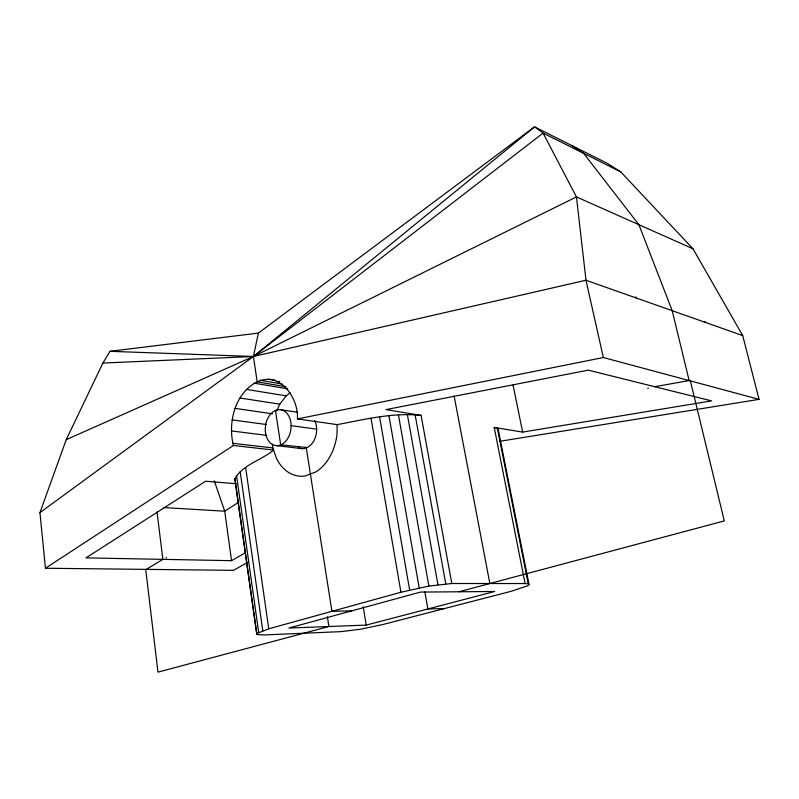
<?xml version="1.0" encoding="UTF-8"?>
<svg xmlns="http://www.w3.org/2000/svg" width="799" height="799" viewBox="0 0 799 799"><rect width="100%" height="100%" fill="white"/><g stroke="black" fill="none" stroke-linecap="round" stroke-linejoin="round"><path stroke-width="1.2" d="M500.014 441.268L759.05 399.35L742.72 335.59L692.963 248.769L620.743 171.865L607.07 163.226L534.541 126.851L258.387 333.093L109.992 351.31L102.911 363.046L66.227 439.66L39.95 512.638L45.433 568.249L233.418 445.472L273.588 450.057C261.583 460.274 242.896 464.419 234.876 478.791L256.849 634.486L263.53 634.975L341.243 631.619L360.599 629.222L383.22 624.438L510.911 591.36L527.48 585.877L529.038 584.618L528.239 583.819L525.103 583.54L451.795 583.51L421.093 415.4C392.818 412.324 364.714 419.465 337.158 424.629L337.018 434.127A45.283 32.719 -82.4 0 1 315.705 472.019L305.108 475.984A45.283 32.719 -82.4 0 1 276.324 458.027L272.858 447.949L272.389 444.234M337.158 424.629L297.428 418.926C298.876 398.272 279.82 370.836 257.188 381.862C234.896 393.008 227.625 422.661 233.418 445.472M647.959 388.763L648.129 387.885M258.387 333.093L253.423 356.494L257.188 381.862L286.142 386.786M276.644 410.836L279.82 404.154L286.212 395.865L290.027 392.858M39.95 512.638L253.423 356.494L543.08 133.093L620.743 171.865M256.649 633.557L268.754 628.803L400.928 592.239L428.863 586.086L451.795 583.51M238.342 502.441L224.729 511.2L163.885 507.575M236.035 483.735L205.623 481.218L85.982 557.882L231.53 560.668L245.563 552.608M247.67 562.356L233.568 570.346L45.433 568.249M275.475 410.496L273.168 411.755A18.087 12.824 -82.3 0 0 265.687 433.847A18.087 12.824 -82.3 0 0 279.74 445.243L281.628 444.484A18.087 12.824 -82.3 0 0 290.986 423.37A18.087 12.824 -82.3 0 0 277.872 409.747L275.475 410.496L280.669 444.783L307.235 447.55A17.698 12.784 -82.4 0 0 314.756 420.594M66.227 439.66L253.423 356.494L576.449 196.914L692.963 248.769M458.976 591.769L724.303 520.918L690.256 380.364L654.721 386.706M366.222 625.088L494.711 591.49L420.454 592.079L288.928 628.034L366.222 625.088L363.215 606.661M297.428 418.926L603.345 357.523L759.05 399.35M525.103 583.54L494.211 427.425L522.646 432.099L711.609 400.888L588.264 370.147L385.937 409.617L421.093 415.4M102.911 363.046L253.423 356.494L585.987 280.249L742.72 335.59M351.84 610.836L331.925 611.325L306.287 447.849L305.358 448.289A17.698 12.784 -82.4 0 1 298.746 447.82M444.534 608.548L427.884 608.958L424.858 591.839M109.992 351.31L253.423 356.494L534.541 126.851L543.08 133.093L576.449 196.914L585.987 280.249L603.345 357.523M232.699 443.295L272.858 447.949M276.354 445.622L301.992 448.648M231.4 430.921L266.656 435.365M232.149 419.894L266.137 424.489M291.126 425.657L316.654 429.153M235.046 408.389L272.629 413.832M281.228 409.817L297.028 412.174M239.87 397.992L279.82 404.154M246.322 389.393L286.212 395.865M254.002 383.16L287.8 388.843M260.344 380.284L282.047 384.019M268.963 379.185L274.986 380.234M277.333 381.263L279.74 381.682M494.211 427.425L497.368 428.284L498.216 429.433L529.038 584.618M572.304 145.788L583.66 153.348L638.89 224.709L672.209 310.691L689.128 380.564M166.172 557.362L166.422 557.872M704.848 321.358L705.247 322.357M635.684 296.858L636.094 297.937M214.302 480.878L224.729 511.2L231.53 560.668M513.068 385.068L522.646 432.099M497.368 428.284L528.239 583.819M454.102 395.924L489.847 583.53M415.12 414.791L445.772 583.809M407.38 414.631L437.942 584.688M398.431 414.921L428.863 586.086M388.923 415.65L419.195 587.904M379.565 416.748L409.647 590.012M371.026 418.147L400.928 592.239M234.876 478.791L256.849 634.486M327.38 616.708L328.908 626.506L157.982 672.149L145.748 569.697L162.866 559.35L157.033 511.989M245.673 467.715L268.754 628.803M240.199 471.67L262.771 630.621M236.524 475.455L258.656 632.249"/></g></svg>
